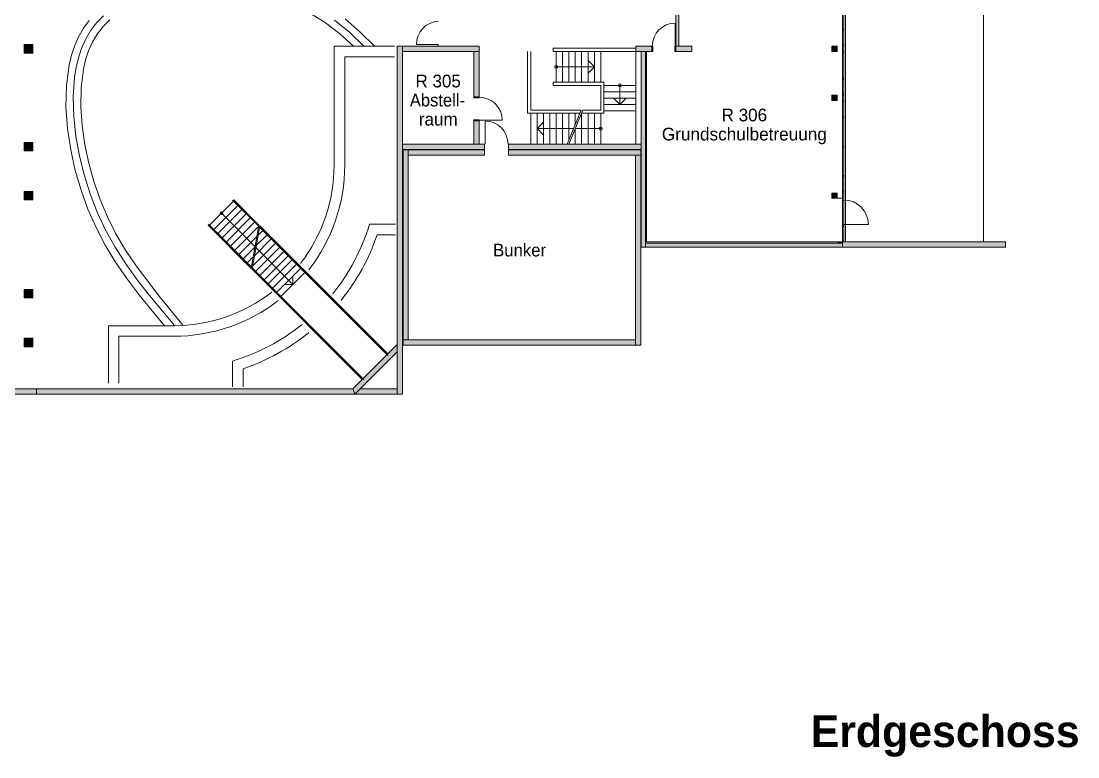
# Model space of a CAD drawing. Header units: inches. Extents: x 4292 to 112850, y 1657 to 73995.
# Drawn here: x 63007 to 112850, y 1657 to 36370 of the extents above; entities that cross this region are included whole.
import ezdxf

# ---------------------------------------------------------------- set-up
doc = ezdxf.new("R2010")
doc.units = ezdxf.units.IN
doc.header["$LTSCALE"] = 300
doc.header["$MEASUREMENT"] = 0
doc.linetypes.add('Volllinie', pattern=[0])
doc.layers.add('Grundebene', color=7, linetype='Continuous')
doc.styles.add('ARIAL', font='arial.ttf', dxfattribs={"height": 0.2})
doc.styles.add('ARIAL-FETT', font='arialbd.ttf', dxfattribs={"height": 0.2})

# ---------------------------------------------------------------- blocks, each defined once
blk = doc.blocks.new('Color_Area-43')
at = {"layer": 'Grundebene', "true_color": 0x000000, "transparency": 33554687}
blk.add_hatch(color=18, dxfattribs=at).paths.add_polyline_path([(84615, 35190), (81000, 35190), (81000, 34940), (84615, 34940)], flags=0)
at = {"layer": 'Grundebene', "color": 18, "linetype": 'Volllinie', "lineweight": 13, "true_color": 0x000000}
blk.add_lwpolyline([(84615, 35190), (81000, 35190), (81000, 34940), (84615, 34940), (84615, 35190)], dxfattribs=at)
blk = doc.blocks.new('Color_Area-77')
at = {"layer": 'Grundebene', "true_color": 0x000000, "transparency": 33554687}
blk.add_hatch(color=18, dxfattribs=at).paths.add_polyline_path([(101750, 25900), (101750, 25950), (101550, 25950), (101550, 25900)], flags=0)
at = {"layer": 'Grundebene', "color": 18, "linetype": 'Volllinie', "lineweight": 13, "true_color": 0x000000}
blk.add_lwpolyline([(101750, 25900), (101750, 25950), (101550, 25950), (101550, 25900), (101750, 25900)], dxfattribs=at)
blk = doc.blocks.new('Color_Area-79')
at = {"layer": 'Grundebene', "true_color": 0x000000, "transparency": 33554687}
blk.add_hatch(color=18, dxfattribs=at).paths.add_polyline_path([(101750, 25700), (109441, 25700), (109441, 25950), (101750, 25950)], flags=0)
at = {"layer": 'Grundebene', "color": 18, "linetype": 'Volllinie', "lineweight": 13, "true_color": 0x000000}
blk.add_lwpolyline([(101750, 25700), (109441, 25700), (109441, 25950), (101750, 25950), (101750, 25700)], dxfattribs=at)
blk = doc.blocks.new('Color_Area-7B')
at = {"layer": 'Grundebene', "true_color": 0x000000, "transparency": 33554687}
blk.add_hatch(color=18, dxfattribs=at).paths.add_polyline_path([(92450, 25700), (101750, 25700), (101750, 25900), (92450, 25900)], flags=0)
at = {"layer": 'Grundebene', "color": 18, "linetype": 'Volllinie', "lineweight": 13, "true_color": 0x000000}
blk.add_lwpolyline([(92450, 25700), (101750, 25700), (101750, 25900), (92450, 25900), (92450, 25700)], dxfattribs=at)
blk = doc.blocks.new('Color_Area-105')
at = {"layer": 'Grundebene', "true_color": 0x000000, "transparency": 33554687}
blk.add_hatch(color=18, dxfattribs=at).paths.add_polyline_path([(84615, 32805), (84615, 34940), (84365, 34940), (84365, 32805)], flags=0)
at = {"layer": 'Grundebene', "color": 18, "linetype": 'Volllinie', "lineweight": 13, "true_color": 0x000000}
blk.add_lwpolyline([(84615, 32805), (84615, 34940), (84365, 34940), (84365, 32805), (84615, 32805)], dxfattribs=at)
blk = doc.blocks.new('Color_Area-107')
at = {"layer": 'Grundebene', "true_color": 0x000000, "transparency": 33554687}
blk.add_hatch(color=18, dxfattribs=at).paths.add_polyline_path([(84615, 30570), (84615, 31670), (84365, 31670), (84365, 30570)], flags=0)
at = {"layer": 'Grundebene', "color": 18, "linetype": 'Volllinie', "lineweight": 13, "true_color": 0x000000}
blk.add_lwpolyline([(84615, 30570), (84615, 31670), (84365, 31670), (84365, 30570), (84615, 30570)], dxfattribs=at)
blk = doc.blocks.new('Color_Area-109')
at = {"layer": 'Grundebene', "true_color": 0x000000, "transparency": 33554687}
blk.add_hatch(color=18, dxfattribs=at).paths.add_polyline_path([(80750, 35190), (80750, 18770), (81000, 18770), (81000, 35190)], flags=0)
at = {"layer": 'Grundebene', "color": 18, "linetype": 'Volllinie', "lineweight": 13, "true_color": 0x000000}
blk.add_lwpolyline([(80750, 35190), (80750, 18770), (81000, 18770), (81000, 35190), (80750, 35190)], dxfattribs=at)
blk = doc.blocks.new('Color_Area-12D')
at = {"layer": 'Grundebene', "true_color": 0x000000, "transparency": 33554687}
blk.add_hatch(color=18, dxfattribs=at).paths.add_polyline_path([(92250, 30570), (86000, 30570), (86000, 30320), (92250, 30320)], flags=0)
at = {"layer": 'Grundebene', "color": 18, "linetype": 'Volllinie', "lineweight": 13, "true_color": 0x000000}
blk.add_lwpolyline([(92250, 30570), (86000, 30570), (86000, 30320), (92250, 30320), (92250, 30570)], dxfattribs=at)
blk = doc.blocks.new('Color_Area-12F')
at = {"layer": 'Grundebene', "true_color": 0x000000, "transparency": 33554687}
blk.add_hatch(color=18, dxfattribs=at).paths.add_polyline_path([(84865, 30570), (81000, 30570), (81000, 30320), (84865, 30320)], flags=0)
at = {"layer": 'Grundebene', "color": 18, "linetype": 'Volllinie', "lineweight": 13, "true_color": 0x000000}
blk.add_lwpolyline([(84865, 30570), (81000, 30570), (81000, 30320), (84865, 30320), (84865, 30570)], dxfattribs=at)
blk = doc.blocks.new('Color_Area-131')
at = {"layer": 'Grundebene', "true_color": 0x000000, "transparency": 33554687}
blk.add_hatch(color=18, dxfattribs=at).paths.add_polyline_path([(92750, 35190), (92000, 35190), (92000, 34940), (92750, 34940)], flags=0)
at = {"layer": 'Grundebene', "color": 18, "linetype": 'Volllinie', "lineweight": 13, "true_color": 0x000000}
blk.add_lwpolyline([(92750, 35190), (92000, 35190), (92000, 34940), (92750, 34940), (92750, 35190)], dxfattribs=at)
blk = doc.blocks.new('Color_Area-133')
at = {"layer": 'Grundebene', "true_color": 0x000000, "transparency": 33554687}
blk.add_hatch(color=18, dxfattribs=at).paths.add_polyline_path([(94635, 35190), (93885, 35190), (93885, 34940), (94635, 34940)], flags=0)
at = {"layer": 'Grundebene', "color": 18, "linetype": 'Volllinie', "lineweight": 13, "true_color": 0x000000}
blk.add_lwpolyline([(94635, 35190), (93885, 35190), (93885, 34940), (94635, 34940), (94635, 35190)], dxfattribs=at)
blk = doc.blocks.new('Color_Area-135')
at = {"layer": 'Grundebene', "true_color": 0x000000, "transparency": 33554687}
blk.add_hatch(color=18, dxfattribs=at).paths.add_polyline_path([(92250, 34940), (92250, 25700), (92450, 25700), (92450, 34940)], flags=0)
at = {"layer": 'Grundebene', "color": 18, "linetype": 'Volllinie', "lineweight": 13, "true_color": 0x000000}
blk.add_lwpolyline([(92250, 34940), (92250, 25700), (92450, 25700), (92450, 34940), (92250, 34940)], dxfattribs=at)
blk = doc.blocks.new('Color_Area-13B')
at = {"layer": 'Grundebene', "true_color": 0x000000, "transparency": 33554687}
blk.add_hatch(color=18, dxfattribs=at).paths.add_polyline_path([(101500, 28010), (101500, 28260), (101250, 28260), (101250, 28010)], flags=0)
at = {"layer": 'Grundebene', "color": 18, "linetype": 'Volllinie', "lineweight": 13, "true_color": 0x000000}
blk.add_lwpolyline([(101500, 28010), (101500, 28260), (101250, 28260), (101250, 28010), (101500, 28010)], dxfattribs=at)
blk = doc.blocks.new('Color_Area-13D')
at = {"layer": 'Grundebene', "true_color": 0x000000, "transparency": 33554687}
blk.add_hatch(color=18, dxfattribs=at).paths.add_polyline_path([(101500, 34940), (101500, 35190), (101250, 35190), (101250, 34940)], flags=0)
at = {"layer": 'Grundebene', "color": 18, "linetype": 'Volllinie', "lineweight": 13, "true_color": 0x000000}
blk.add_lwpolyline([(101500, 34940), (101500, 35190), (101250, 35190), (101250, 34940), (101500, 34940)], dxfattribs=at)
blk = doc.blocks.new('Color_Area-141')
at = {"layer": 'Grundebene', "true_color": 0x000000, "transparency": 33554687}
blk.add_hatch(color=18, dxfattribs=at).paths.add_polyline_path([(101500, 32630), (101500, 32880), (101250, 32880), (101250, 32630)], flags=0)
at = {"layer": 'Grundebene', "color": 18, "linetype": 'Volllinie', "lineweight": 13, "true_color": 0x000000}
blk.add_lwpolyline([(101500, 32630), (101500, 32880), (101250, 32880), (101250, 32630), (101500, 32630)], dxfattribs=at)
blk = doc.blocks.new('Color_Area-145')
at = {"layer": 'Grundebene', "true_color": 0x000000, "transparency": 33554687}
blk.add_hatch(color=18, dxfattribs=at).paths.add_polyline_path([(93885, 39560), (93885, 35190), (94025, 35190), (94025, 39560)], flags=0)
at = {"layer": 'Grundebene', "color": 18, "linetype": 'Volllinie', "lineweight": 13, "true_color": 0x000000}
blk.add_lwpolyline([(93885, 39560), (93885, 35190), (94025, 35190), (94025, 39560), (93885, 39560)], dxfattribs=at)
blk = doc.blocks.new('Color_Area-18D')
at = {"layer": 'Grundebene', "true_color": 0x000000, "transparency": 33554687}
blk.add_hatch(color=18, dxfattribs=at).paths.add_polyline_path([(92230, 30300), (86000, 30300), (86000, 30050), (92230, 30050)], flags=0)
at = {"layer": 'Grundebene', "color": 18, "linetype": 'Volllinie', "lineweight": 13, "true_color": 0x000000}
blk.add_lwpolyline([(92230, 30300), (86000, 30300), (86000, 30050), (92230, 30050), (92230, 30300)], dxfattribs=at)
blk = doc.blocks.new('Color_Area-18F')
at = {"layer": 'Grundebene', "true_color": 0x000000, "transparency": 33554687}
blk.add_hatch(color=18, dxfattribs=at).paths.add_polyline_path([(84865, 30050), (84865, 30300), (81270, 30300), (81270, 30050)], flags=0)
at = {"layer": 'Grundebene', "color": 18, "linetype": 'Volllinie', "lineweight": 13, "true_color": 0x000000}
blk.add_lwpolyline([(84865, 30050), (84865, 30300), (81270, 30300), (81270, 30050), (84865, 30050)], dxfattribs=at)
blk = doc.blocks.new('Color_Area-191')
at = {"layer": 'Grundebene', "true_color": 0x000000, "transparency": 33554687}
blk.add_hatch(color=18, dxfattribs=at).paths.add_polyline_path([(81020, 21080), (91980, 21080), (91980, 21330), (81020, 21330)], flags=0)
at = {"layer": 'Grundebene', "color": 18, "linetype": 'Volllinie', "lineweight": 13, "true_color": 0x000000}
blk.add_lwpolyline([(81020, 21080), (91980, 21080), (91980, 21330), (81020, 21330), (81020, 21080)], dxfattribs=at)
blk = doc.blocks.new('Color_Area-193')
at = {"layer": 'Grundebene', "true_color": 0x000000, "transparency": 33554687}
blk.add_hatch(color=18, dxfattribs=at).paths.add_polyline_path([(81020, 30300), (81020, 21330), (81270, 21330), (81270, 30300)], flags=0)
at = {"layer": 'Grundebene', "color": 18, "linetype": 'Volllinie', "lineweight": 13, "true_color": 0x000000}
blk.add_lwpolyline([(81020, 30300), (81020, 21330), (81270, 21330), (81270, 30300), (81020, 30300)], dxfattribs=at)
blk = doc.blocks.new('Color_Area-195')
at = {"layer": 'Grundebene', "true_color": 0x000000, "transparency": 33554687}
blk.add_hatch(color=18, dxfattribs=at).paths.add_polyline_path([(92230, 21080), (92230, 30050), (91980, 30050), (91980, 21080)], flags=0)
at = {"layer": 'Grundebene', "color": 18, "linetype": 'Volllinie', "lineweight": 13, "true_color": 0x000000}
blk.add_lwpolyline([(92230, 21080), (92230, 30050), (91980, 30050), (91980, 21080), (92230, 21080)], dxfattribs=at)
blk = doc.blocks.new('Color_Area-197')
at = {"layer": 'Grundebene', "true_color": 0x000000, "transparency": 33554687}
blk.add_hatch(color=18, dxfattribs=at).paths.add_polyline_path([(61875, 18770), (63730, 18770), (63730, 19020), (61875, 19020)], flags=0)
at = {"layer": 'Grundebene', "color": 18, "linetype": 'Volllinie', "lineweight": 13, "true_color": 0x000000}
blk.add_lwpolyline([(61875, 18770), (63730, 18770), (63730, 19020), (61875, 19020), (61875, 18770)], dxfattribs=at)
blk = doc.blocks.new('Color_Area-199')
at = {"layer": 'Grundebene', "true_color": 0x000000, "transparency": 33554687}
blk.add_hatch(color=18, dxfattribs=at).paths.add_polyline_path([(80750, 21119), (78650, 19020), (78754, 18770), (80750, 20765)], flags=0)
at = {"layer": 'Grundebene', "color": 18, "linetype": 'Volllinie', "lineweight": 13, "true_color": 0x000000}
blk.add_lwpolyline([(80750, 21119), (78650, 19020), (78754, 18770), (80750, 20765), (80750, 21119)], dxfattribs=at)
blk = doc.blocks.new('Color_Area-19B')
at = {"layer": 'Grundebene', "true_color": 0x000000, "transparency": 33554687}
blk.add_hatch(color=18, dxfattribs=at).paths.add_polyline_path([(63730, 18770), (78754, 18770), (78650, 19020), (63730, 19020)], flags=0)
at = {"layer": 'Grundebene', "color": 18, "linetype": 'Volllinie', "lineweight": 13, "true_color": 0x000000}
blk.add_lwpolyline([(63730, 18770), (78754, 18770), (78650, 19020), (63730, 19020), (63730, 18770)], dxfattribs=at)
blk = doc.blocks.new('Color_Area-19D')
at = {"layer": 'Grundebene', "true_color": 0x000000, "transparency": 33554687}
blk.add_hatch(color=18, dxfattribs=at).paths.add_polyline_path([(79004, 19020), (78754, 18770), (80750, 18770), (80750, 19020)], flags=0)
at = {"layer": 'Grundebene', "color": 18, "linetype": 'Volllinie', "lineweight": 13, "true_color": 0x000000}
blk.add_lwpolyline([(79004, 19020), (78754, 18770), (80750, 18770), (80750, 19020), (79004, 19020)], dxfattribs=at)
blk = doc.blocks.new('Color_Area-1A9')
at = {"layer": 'Grundebene', "true_color": 0x000000, "transparency": 33554687}
blk.add_hatch(color=18, dxfattribs=at).paths.add_polyline_path([(63555, 34865), (63555, 35265), (63155, 35265), (63155, 34865)], flags=0)
at = {"layer": 'Grundebene', "color": 18, "linetype": 'Volllinie', "lineweight": 13, "true_color": 0x000000}
blk.add_lwpolyline([(63555, 34865), (63555, 35265), (63155, 35265), (63155, 34865), (63555, 34865)], dxfattribs=at)
blk = doc.blocks.new('Color_Area-209')
at = {"layer": 'Grundebene', "true_color": 0x000000, "transparency": 33554687}
blk.add_hatch(color=18, dxfattribs=at).paths.add_polyline_path([(63555, 30245), (63555, 30645), (63155, 30645), (63155, 30245)], flags=0)
at = {"layer": 'Grundebene', "color": 18, "linetype": 'Volllinie', "lineweight": 13, "true_color": 0x000000}
blk.add_lwpolyline([(63555, 30245), (63555, 30645), (63155, 30645), (63155, 30245), (63555, 30245)], dxfattribs=at)
blk = doc.blocks.new('Color_Area-20B')
at = {"layer": 'Grundebene', "true_color": 0x000000, "transparency": 33554687}
blk.add_hatch(color=18, dxfattribs=at).paths.add_polyline_path([(63555, 27935), (63555, 28335), (63155, 28335), (63155, 27935)], flags=0)
at = {"layer": 'Grundebene', "color": 18, "linetype": 'Volllinie', "lineweight": 13, "true_color": 0x000000}
blk.add_lwpolyline([(63555, 27935), (63555, 28335), (63155, 28335), (63155, 27935), (63555, 27935)], dxfattribs=at)
blk = doc.blocks.new('Color_Area-20D')
at = {"layer": 'Grundebene', "true_color": 0x000000, "transparency": 33554687}
blk.add_hatch(color=18, dxfattribs=at).paths.add_polyline_path([(63555, 23315), (63555, 23715), (63155, 23715), (63155, 23315)], flags=0)
at = {"layer": 'Grundebene', "color": 18, "linetype": 'Volllinie', "lineweight": 13, "true_color": 0x000000}
blk.add_lwpolyline([(63555, 23315), (63555, 23715), (63155, 23715), (63155, 23315), (63555, 23315)], dxfattribs=at)
blk = doc.blocks.new('Color_Area-20F')
at = {"layer": 'Grundebene', "true_color": 0x000000, "transparency": 33554687}
blk.add_hatch(color=18, dxfattribs=at).paths.add_polyline_path([(63555, 21005), (63555, 21405), (63155, 21405), (63155, 21005)], flags=0)
at = {"layer": 'Grundebene', "color": 18, "linetype": 'Volllinie', "lineweight": 13, "true_color": 0x000000}
blk.add_lwpolyline([(63555, 21005), (63555, 21405), (63155, 21405), (63155, 21005), (63555, 21005)], dxfattribs=at)

msp = doc.modelspace()

# ---------------------------------------------------------------- linework, layer by layer
at = {"layer": 'Grundebene', "color": 18, "linetype": 'Volllinie', "lineweight": 13, "true_color": 0x000000}
for p, q in [((101890, 49190), (101890, 26090)), ((108397, 46616), (108397, 25950)), ((93885, 39560), (93885, 35190)), ((94025, 35190), (94025, 39560)), ((101750, 35190), (101750, 39560)), ((101750, 39560), (101750, 35190)), ((101810, 35190), (101810, 39560)), ((101810, 35190), (101810, 39560)), ((101890, 35190), (101890, 39560)), ((65944, 36033), (66208, 36403)), ((66565, 36284), (66891, 36618)), ((66878, 36109), (67198, 36423)), ((76539, 36796), (77304, 36332)), ((77783, 36421), (78505, 35832)), ((78285, 36479), (78997, 35853)), ((65720, 35636), (65944, 36033)), ((66049, 35509), (66284, 35913)), ((66284, 35913), (66565, 36284)), ((66601, 35757), (66878, 36109)), ((77304, 36332), (78018, 35792)), ((93860, 35190), (93860, 36275)), ((101810, 36010), (101750, 36010)), ((101750, 36010), (101750, 35930)), ((101750, 35930), (101810, 35930)), ((101810, 35930), (101810, 36010)), ((65536, 35213), (65720, 35636)), ((65860, 35083), (66049, 35509)), ((66372, 35373), (66601, 35757)), ((78018, 35792), (78680, 35190)), ((78505, 35832), (79179, 35190)), ((78997, 35853), (79674, 35190)), ((63555, 35265), (63155, 35265)), ((63155, 35265), (63155, 34865)), ((63555, 34865), (63555, 35265)), ((65387, 34769), (65536, 35213)), ((65714, 34640), (65860, 35083)), ((66049, 34538), (66189, 34964)), ((66189, 34964), (66372, 35373)), ((80619, 35190), (77769, 35190)), ((77769, 35190), (77769, 29571)), ((80750, 35190), (80750, 21119)), ((80750, 35190), (80750, 21119)), ((81000, 35190), (80750, 35190)), ((82600, 35190), (81000, 35190)), ((81000, 34940), (84365, 34940)), ((81000, 30570), (81000, 34940)), ((82680, 35270), (81657, 35270)), ((82740, 35190), (82600, 35190)), ((82680, 35270), (82680, 35190)), ((82940, 35190), (82740, 35190)), ((82990, 35190), (82940, 35190)), ((84615, 35190), (82990, 35190)), ((84365, 34940), (84615, 34940)), ((84615, 34940), (84365, 34940)), ((84365, 34940), (84365, 32805)), ((84615, 34940), (84615, 35190)), ((84615, 32805), (84615, 34940)), ((86895, 32025), (86895, 34940)), ((87045, 32175), (87045, 34940)), ((88095, 35090), (88095, 34940)), ((92000, 35090), (88095, 35090)), ((92000, 34940), (88095, 34940)), ((88245, 33485), (88245, 34940)), ((88545, 33485), (88545, 34940)), ((88845, 33485), (88845, 34940)), ((89145, 33485), (89145, 34940)), ((89445, 33485), (89445, 34940)), ((89745, 33485), (89745, 34940)), ((90045, 33485), (90045, 34940)), ((90345, 33485), (90345, 34940)), ((92750, 35190), (92000, 35190)), ((92000, 35190), (92000, 34940)), ((92000, 30570), (92000, 34940)), ((92000, 34940), (92250, 34940)), ((92250, 34940), (92250, 30570)), ((92450, 34940), (92500, 34940)), ((92450, 34940), (92450, 25900)), ((92500, 34940), (92450, 34940)), ((92450, 25900), (92450, 34940)), ((92500, 34940), (92750, 34940)), ((92500, 25950), (92500, 34940)), ((92750, 35190), (92750, 34940)), ((92765, 35190), (92800, 35190)), ((92800, 34940), (92765, 34940)), ((92800, 35190), (92800, 34940)), ((93870, 35190), (93835, 35190)), ((93835, 35190), (93835, 34940)), ((93835, 34940), (93870, 34940)), ((93885, 34940), (93885, 35190)), ((93885, 34940), (94635, 34940)), ((94635, 35190), (94025, 35190)), ((94635, 34940), (94635, 35190)), ((101500, 35190), (101250, 35190)), ((101250, 35190), (101250, 34940)), ((101500, 35190), (101250, 35190)), ((101250, 35190), (101250, 34940)), ((101250, 34940), (101500, 34940)), ((101250, 34940), (101500, 34940)), ((101500, 34940), (101500, 35190)), ((101500, 34940), (101500, 35190)), ((101810, 35270), (101750, 35270)), ((101750, 35270), (101750, 35190)), ((101750, 35190), (101810, 35190)), ((101750, 35189), (101750, 35190)), ((101750, 35190), (101810, 35190)), ((101750, 34940), (101750, 35190)), ((101810, 35190), (101750, 35190)), ((101750, 35190), (101750, 34940)), ((101750, 35190), (101810, 35190)), ((101810, 35189), (101750, 35189)), ((101750, 35189), (101750, 34941)), ((101810, 35189), (101750, 35189)), ((101810, 34941), (101750, 34941)), ((101750, 34941), (101750, 34940)), ((101750, 34941), (101810, 34941)), ((101750, 34860), (101750, 34940)), ((101750, 34940), (101810, 34940)), ((101750, 34940), (101750, 32880)), ((101750, 34940), (101810, 34940)), ((101750, 34940), (101810, 34940)), ((101810, 34940), (101750, 34940)), ((101750, 34940), (101750, 32880)), ((101810, 35190), (101810, 35270)), ((101810, 35190), (101810, 35189)), ((101810, 34940), (101810, 35190)), ((101810, 34940), (101810, 35190)), ((101810, 34941), (101810, 35189)), ((101810, 34940), (101810, 34941)), ((101810, 34940), (101810, 34860)), ((101810, 34940), (101810, 32880)), ((101810, 32880), (101810, 34940)), ((101890, 34940), (101890, 35190)), ((101890, 32880), (101890, 34940)), ((63155, 34865), (63555, 34865)), ((65273, 34306), (65387, 34769)), ((65606, 34186), (65714, 34640)), ((65946, 34102), (66049, 34538)), ((80619, 34690), (78269, 34690)), ((78269, 34690), (78269, 29571)), ((90045, 34212), (89745, 34512)), ((101810, 34860), (101750, 34860)), ((65140, 33337), (65273, 34306)), ((65531, 33726), (65606, 34186)), ((65833, 33215), (65946, 34102)), ((88245, 34212), (90045, 34212)), ((90045, 34212), (89745, 33912)), ((65466, 32796), (65531, 33726)), ((90495, 33485), (88095, 33485)), ((88095, 33335), (88095, 33485)), ((90495, 32025), (90495, 33485)), ((101750, 33620), (101750, 33700)), ((101750, 33700), (101810, 33700)), ((101810, 33620), (101750, 33620)), ((101810, 33700), (101810, 33620)), ((65119, 32330), (65140, 33337)), ((65820, 32320), (65833, 33215)), ((90345, 33335), (88095, 33335)), ((90345, 32175), (90345, 33335)), ((90495, 33335), (92000, 33335)), ((90495, 33035), (92000, 33035)), ((91247, 33335), (91247, 32435)), ((101810, 32960), (101750, 32960)), ((101750, 32960), (101750, 32880)), ((101810, 32880), (101810, 32960)), ((65493, 31865), (65466, 32796)), ((84615, 32805), (84365, 32805)), ((84365, 32790), (84365, 32755)), ((84365, 32755), (84615, 32755)), ((84615, 32755), (84615, 32790)), ((90495, 32735), (92000, 32735)), ((90495, 32435), (92000, 32435)), ((91247, 32435), (90947, 32735)), ((91247, 32435), (91547, 32735)), ((101500, 32880), (101250, 32880)), ((101250, 32880), (101250, 32630)), ((101500, 32880), (101250, 32880)), ((101250, 32880), (101250, 32630)), ((101250, 32630), (101500, 32630)), ((101250, 32630), (101500, 32630)), ((101500, 32630), (101500, 32880)), ((101500, 32630), (101500, 32880)), ((101750, 32880), (101810, 32880)), ((101750, 32879), (101750, 32880)), ((101750, 32880), (101810, 32880)), ((101750, 32630), (101750, 32880)), ((101810, 32880), (101750, 32880)), ((101750, 32880), (101750, 32630)), ((101750, 32880), (101810, 32880)), ((101810, 32879), (101750, 32879)), ((101750, 32879), (101750, 32631)), ((101810, 32879), (101750, 32879)), ((101810, 32631), (101750, 32631)), ((101750, 32631), (101750, 32630)), ((101750, 32631), (101810, 32631)), ((101750, 32550), (101750, 32630)), ((101750, 32630), (101810, 32630)), ((101750, 28260), (101750, 32630)), ((101750, 32630), (101810, 32630)), ((101750, 32630), (101810, 32630)), ((101810, 32630), (101750, 32630)), ((101750, 32630), (101750, 28260)), ((101810, 32550), (101750, 32550)), ((101810, 32880), (101810, 32879)), ((101810, 32630), (101810, 32880)), ((101810, 32630), (101810, 32880)), ((101810, 32631), (101810, 32879)), ((101810, 32630), (101810, 32631)), ((101810, 32630), (101810, 32550)), ((101810, 28260), (101810, 32630)), ((101810, 28260), (101810, 32630)), ((101890, 32630), (101890, 32880)), ((101890, 28260), (101890, 32630)), ((65193, 31309), (65119, 32330)), ((65884, 31427), (65820, 32320)), ((89365, 32025), (86895, 32025)), ((89427, 32175), (87045, 32175)), ((87045, 32025), (87045, 30570)), ((87345, 32025), (87345, 30570)), ((87645, 32025), (87645, 30570)), ((87945, 32025), (87945, 30570)), ((88245, 32025), (88245, 30570)), ((88545, 32025), (88545, 30570)), ((89427, 32175), (88765, 30570)), ((89507, 32175), (88845, 30570)), ((88845, 32025), (88845, 30764)), ((89145, 32025), (89145, 31491)), ((89445, 32025), (89445, 30570)), ((90495, 32025), (89445, 32025)), ((90345, 32175), (89507, 32175)), ((89745, 32025), (89745, 30570)), ((90045, 32025), (90045, 30570)), ((90345, 32025), (90345, 30570)), ((90495, 32135), (92000, 32135)), ((65594, 30938), (65493, 31865)), ((66012, 30541), (65884, 31427)), ((84365, 31685), (84365, 31720)), ((84365, 31720), (84615, 31720)), ((84365, 31670), (84615, 31670)), ((84365, 31670), (84365, 30570)), ((84615, 31720), (84615, 31685)), ((84615, 31695), (85700, 31695)), ((84615, 30570), (84615, 31670)), ((84890, 30570), (84890, 31655)), ((87345, 31297), (87645, 31597)), ((101810, 31890), (101750, 31890)), ((101750, 31890), (101750, 31810)), ((101750, 31810), (101810, 31810)), ((101810, 31810), (101810, 31890)), ((65346, 30300), (65193, 31309)), ((65757, 30021), (65594, 30938)), ((87345, 31297), (87645, 30997)), ((87345, 31297), (89065, 31297)), ((89145, 31297), (89145, 30570)), ((89145, 31297), (90345, 31297)), ((63555, 30645), (63155, 30645)), ((63155, 30645), (63155, 30245)), ((63555, 30245), (63555, 30645)), ((66197, 29665), (66012, 30541)), ((81000, 30320), (81000, 30570)), ((84365, 30570), (81000, 30570)), ((81000, 30570), (81000, 30320)), ((84865, 30570), (84615, 30570)), ((84865, 30570), (84865, 30320)), ((86000, 30320), (86000, 30570)), ((92250, 30570), (86000, 30570)), ((101810, 30485), (101750, 30485)), ((101750, 30485), (101750, 30405)), ((101750, 30405), (101810, 30405)), ((101810, 30405), (101810, 30485)), ((63155, 30245), (63555, 30245)), ((65562, 29325), (65346, 30300)), ((65979, 29116), (65757, 30021)), ((81000, 18770), (81000, 30320)), ((81000, 30320), (84865, 30320)), ((81020, 30300), (81020, 21330)), ((81270, 30300), (81020, 30300)), ((84865, 30300), (81270, 30300)), ((81270, 30050), (84865, 30050)), ((81270, 21330), (81270, 30050)), ((84865, 30300), (84865, 30050)), ((86000, 30320), (92250, 30320)), ((86000, 30050), (86000, 30300)), ((92230, 30300), (86000, 30300)), ((86000, 30050), (91980, 30050)), ((91980, 30050), (91980, 21330)), ((92230, 30050), (92230, 30300)), ((92230, 21080), (92230, 30050)), ((92250, 30320), (92250, 25700)), ((66437, 28803), (66197, 29665)), ((65833, 28391), (65562, 29325)), ((66259, 28227), (65979, 29116)), ((101810, 29080), (101750, 29080)), ((101750, 29080), (101750, 29000)), ((101750, 29000), (101810, 29000)), ((101810, 29000), (101810, 29080)), ((66730, 27957), (66437, 28803)), ((63555, 28335), (63155, 28335)), ((63155, 28335), (63155, 27935)), ((63155, 27935), (63555, 27935)), ((63555, 27935), (63555, 28335)), ((66160, 27495), (65833, 28391)), ((66595, 27358), (66259, 28227)), ((67079, 27133), (66730, 27957)), ((72979, 27886), (73032, 27939)), ((74223, 26748), (73032, 27939)), ((101500, 28260), (101250, 28260)), ((101250, 28260), (101250, 28010)), ((101500, 28260), (101250, 28260)), ((101250, 28260), (101250, 28010)), ((101250, 28010), (101500, 28010)), ((101250, 28010), (101500, 28010)), ((101500, 28010), (101500, 28260)), ((101500, 28010), (101500, 28260)), ((101500, 28010), (101750, 28010)), ((101500, 28010), (101750, 28010)), ((101810, 28340), (101750, 28340)), ((101750, 28340), (101750, 28260)), ((101750, 28260), (101810, 28260)), ((101750, 28259), (101750, 28260)), ((101750, 28260), (101810, 28260)), ((101750, 28010), (101750, 28260)), ((101810, 28260), (101750, 28260)), ((101750, 28260), (101750, 28010)), ((101750, 28260), (101810, 28260)), ((101810, 28259), (101750, 28259)), ((101750, 28259), (101750, 28011)), ((101810, 28259), (101750, 28259)), ((101810, 28011), (101750, 28011)), ((101750, 28011), (101750, 28010)), ((101750, 28011), (101810, 28011)), ((101750, 28010), (101810, 28010)), ((101750, 28010), (101750, 28010)), ((101750, 28010), (101810, 28010)), ((101810, 28010), (101750, 28010)), ((101750, 28010), (101750, 25950)), ((101750, 27930), (101750, 28010)), ((101750, 28010), (101810, 28010)), ((101750, 28010), (101750, 25950)), ((101810, 27930), (101750, 27930)), ((101810, 28260), (101810, 28340)), ((101810, 28260), (101810, 28259)), ((101810, 28010), (101810, 28260)), ((101810, 28010), (101810, 28260)), ((101810, 28011), (101810, 28259)), ((101810, 28010), (101810, 28011)), ((101810, 25950), (101810, 28010)), ((101810, 28010), (101810, 28010)), ((101810, 28010), (101810, 27930)), ((101810, 28010), (101810, 25950)), ((101890, 28010), (101890, 28260)), ((101890, 25950), (101890, 28010)), ((66540, 26633), (66160, 27495)), ((71894, 26744), (73025, 27876)), ((72092, 26546), (73223, 27678)), ((72290, 26348), (73421, 27480)), ((74213, 26688), (72997, 27904)), ((66990, 26514), (66595, 27358)), ((67481, 26333), (67079, 27133)), ((74043, 25726), (72459, 27310)), ((72488, 26150), (73619, 27282)), ((72686, 25952), (73817, 27084)), ((66973, 25804), (66540, 26633)), ((67439, 25698), (66990, 26514)), ((71830, 26737), (71865, 26773)), ((73863, 24704), (71830, 26737)), ((73873, 24765), (71865, 26773)), ((72884, 25755), (74015, 26886)), ((73082, 25557), (74213, 26688)), ((74223, 26748), (73863, 24704)), ((74259, 26713), (73898, 24669)), ((74179, 26258), (74411, 26490)), ((80301, 20600), (74248, 26653)), ((80301, 20670), (74259, 26713)), ((79438, 26788), (80661, 26788)), ((101750, 26690), (101750, 26770)), ((101750, 26770), (101810, 26770)), ((101810, 26690), (101750, 26690)), ((101810, 26770), (102970, 26770)), ((101810, 26770), (101810, 26690)), ((67934, 25562), (67481, 26333)), ((73280, 25359), (74128, 26207)), ((74009, 25296), (74807, 26094)), ((74094, 25777), (74609, 26292)), ((79803, 26288), (80661, 26288)), ((101500, 25950), (92500, 25950)), ((101550, 25950), (101500, 25950)), ((101550, 25950), (101750, 25950)), ((101550, 25950), (101550, 25900)), ((101550, 25900), (101550, 25950)), ((101810, 26030), (101750, 26030)), ((101750, 26030), (101750, 25950)), ((101750, 25950), (101810, 25950)), ((101750, 25950), (101810, 25950)), ((101890, 25950), (101750, 25950)), ((101810, 25950), (101810, 26030)), ((101890, 25950), (109441, 25950)), ((109441, 25950), (101890, 25950)), ((109441, 25700), (109441, 25950)), ((67457, 25004), (66973, 25804)), ((67939, 24912), (67439, 25698)), ((68430, 24817), (67934, 25562)), ((73477, 25161), (74043, 25726)), ((73924, 24815), (75005, 25896)), ((74071, 24567), (75203, 25698)), ((75825, 23944), (74079, 25691)), ((74269, 24369), (75401, 25500)), ((92250, 25700), (92450, 25700)), ((92500, 25900), (92450, 25900)), ((92450, 25900), (92500, 25900)), ((92450, 25700), (101750, 25700)), ((101550, 25900), (92500, 25900)), ((92500, 25900), (101550, 25900)), ((101750, 25700), (109441, 25700)), ((101890, 25700), (109441, 25700)), ((67991, 24230), (67457, 25004)), ((73675, 24963), (73958, 25245)), ((74467, 24171), (75599, 25302)), ((74665, 23973), (75797, 25104)), ((68481, 24156), (67939, 24912)), ((69510, 23391), (68430, 24817)), ((79099, 19468), (73898, 24669)), ((79170, 19468), (73909, 24729)), ((74863, 23775), (75995, 24906)), ((75061, 23577), (76193, 24708)), ((75259, 23379), (76391, 24510)), ((68562, 23476), (67991, 24230)), ((69057, 23424), (68481, 24156)), ((75825, 23944), (75429, 23944)), ((75825, 23944), (75825, 24340)), ((63555, 23715), (63155, 23715)), ((63155, 23715), (63155, 23315)), ((63555, 23315), (63555, 23715)), ((69770, 22001), (68562, 23476)), ((63155, 23315), (63555, 23315)), ((70262, 22001), (69057, 23424)), ((70655, 22014), (69510, 23391)), ((67123, 22001), (67123, 19287)), ((67123, 22001), (70199, 22001)), ((67623, 21501), (70199, 21501)), ((67623, 21501), (67623, 19287)), ((63555, 21405), (63155, 21405)), ((63155, 21405), (63155, 21005)), ((63155, 21005), (63555, 21005)), ((63555, 21005), (63555, 21405)), ((80750, 21119), (78650, 19020)), ((80266, 20635), (80750, 21119)), ((81020, 21330), (81020, 21080)), ((81020, 21080), (91980, 21080)), ((91980, 21330), (81270, 21330)), ((91980, 21080), (92230, 21080)), ((79004, 19020), (80750, 20765)), ((80750, 20765), (80750, 19020)), ((72981, 20331), (72981, 19119)), ((73481, 19967), (73481, 19119)), ((78650, 19020), (79134, 19504)), ((63730, 19020), (61875, 19020)), ((78650, 19020), (63730, 19020)), ((64065, 19020), (78650, 19020)), ((80750, 19020), (79004, 19020)), ((62125, 18770), (63730, 18770)), ((63730, 18770), (78754, 18770)), ((78754, 18770), (80750, 18770)), ((80750, 18770), (81000, 18770))]:
    msp.add_line(p, q, dxfattribs=at)
for centre in [(88245, 34212), (91247, 33335), (90345, 31297), (72459, 27310)]:
    msp.add_circle(centre, 69, dxfattribs=at)
for centre, radius, start, end in [((82760, 35270), 1103, 94.1596, 180), ((93860, 35190), 1085, 90, 180), ((84615, 31695), 1085, 0, 90), ((84890, 30570), 1085, 0, 90), ((70199, 29571), 7570, 322.2858, 360), ((70199, 29571), 8070, 322.2858, 0), ((101810, 26770), 1160, 360, 90), ((70199, 29571), 9649, 321.0897, 343.2406), ((70199, 29571), 10149, 321.0897, 341.1306), ((70199, 29571), 7570, 270, 307.7142), ((70199, 29571), 8070, 270, 307.7142), ((70199, 29571), 9649, 286.7594, 308.9103), ((70199, 29571), 10149, 288.8694, 308.9103)]:
    msp.add_arc(centre, radius, start, end, dxfattribs=at)

# ---------------------------------------------------------------- block references
at = {"layer": 'Grundebene'}
for name in ['Color_Area-145', 'Color_Area-1A9', 'Color_Area-109', 'Color_Area-43', 'Color_Area-105', 'Color_Area-131', 'Color_Area-135', 'Color_Area-133', 'Color_Area-13D', 'Color_Area-141', 'Color_Area-107', 'Color_Area-209', 'Color_Area-12F', 'Color_Area-12D', 'Color_Area-193', 'Color_Area-18F', 'Color_Area-18D', 'Color_Area-195', 'Color_Area-20B', 'Color_Area-13B', 'Color_Area-77', 'Color_Area-79', 'Color_Area-7B', 'Color_Area-20D', 'Color_Area-20F', 'Color_Area-199', 'Color_Area-191', 'Color_Area-197', 'Color_Area-19B', 'Color_Area-19D']:
    msp.add_blockref(name, (0, 0), dxfattribs=at)

# ---------------------------------------------------------------- texts
at = {"layer": 'Grundebene', "color": 18, "lineweight": 18, "true_color": 0x000000}
for s, height, style, width, p in [('R 305', 600, 'ARIAL', 0.956739, (81608, 33243)), ('Abstell-', 600, 'ARIAL', 0.933092, (81339, 32343)), ('raum', 600, 'ARIAL', 0.958864, (81767, 31443)), ('R 306', 600, 'ARIAL', 0.959836, (96045, 31641)), ('Grundschulbetreuung', 600, 'ARIAL', 0.965323, (93229, 30741)), ('Bunker', 600, 'ARIAL', 0.941325, (85269, 25267)), ('Erdgeschoss', 1500, 'ARIAL-FETT', 0.964128, (100247, 2119))]:
    msp.add_text(s, height=height, dxfattribs=dict(at, style=style, width=width)).set_placement(p)

doc.saveas('drawing.dxf')
